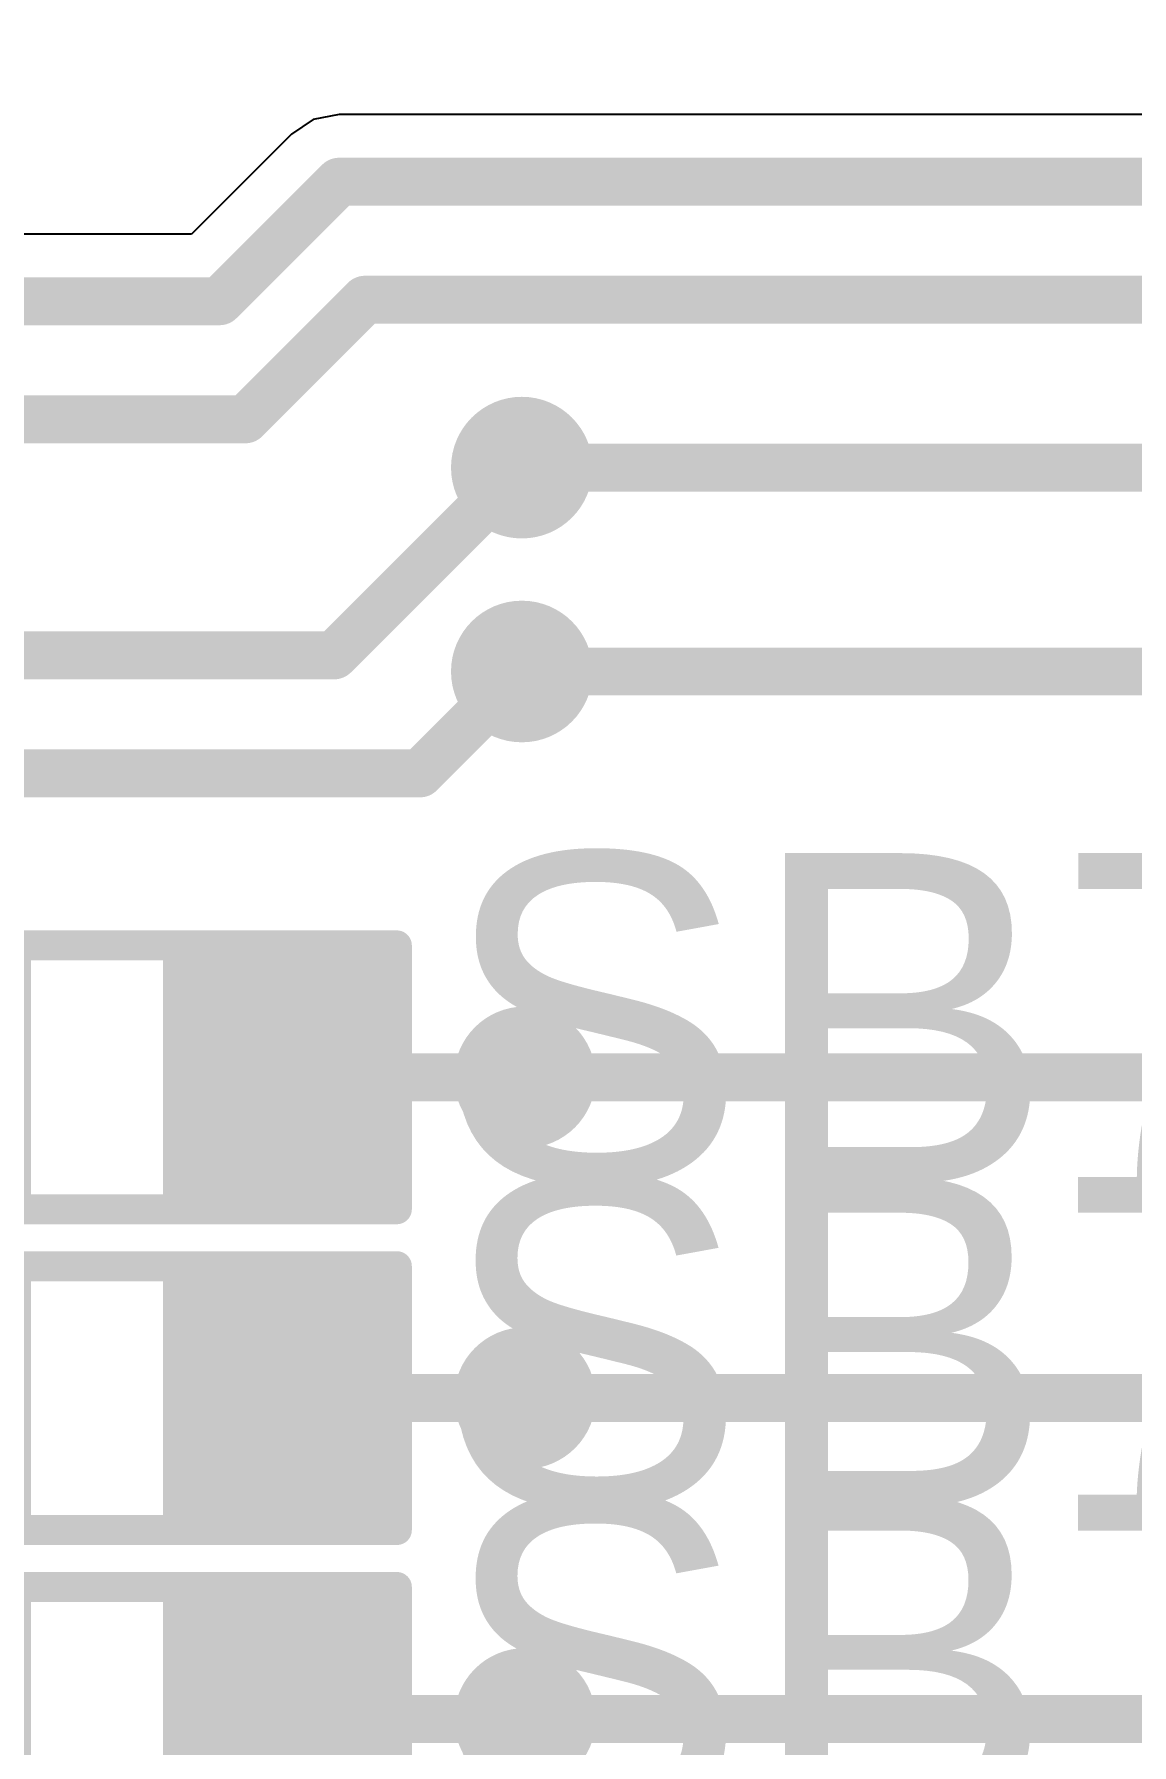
# Model space of a CAD drawing. Header units: millimetres. Extents: x -0.71 to 2.98, y -0.65 to 2.9.
# Drawn here: x 1.0078 to 1.1909, y -0.044 to 0.2413 of the extents above; entities that cross this region are included whole.
import ezdxf

# ---------------------------------------------------------------- set-up
doc = ezdxf.new("R2010")
doc.units = ezdxf.units.MM
doc.header["$MEASUREMENT"] = 0
for name, color, linetype in [('BottomLayer', 5, 'Continuous'), ('BottomSolder', 6, 'Continuous'), ('Mechanical2', 216, 'Continuous'), ('TopLayer', 1, 'Continuous'), ('TopOverlay', 2, 'Continuous'), ('TopPaste', 8, 'Continuous'), ('TopSolder', 216, 'Continuous'), ('ViaHoleLayer', 16, 'Continuous')]:
    doc.layers.add(name, color=color, linetype=linetype)
doc.styles.add('Arial', font='', dxfattribs={"height": 0.2})
doc.styles.get('Arial').set_extended_font_data('Arial')

# ---------------------------------------------------------------- blocks, each defined once
blk = doc.blocks.new('SOLDER_BRIDGE_72')
at = {"layer": 'TopLayer'}
for points in [[(-0.045, -0.0175), (-0.045, 0.0175), (-0.015, 0.0175), (-0.015, -0.0175)], [(0.015, -0.0175), (0.015, 0.0175), (0.045, 0.0175), (0.045, -0.0175)]]:
    blk.add_hatch(color=1, dxfattribs=at).paths.add_polyline_path(points)
at = {"layer": 'TopPaste'}
for points in [[(-0.045, -0.0175), (-0.045, 0.0175), (-0.015, 0.0175), (-0.015, -0.0175)], [(0.015, -0.0175), (0.015, 0.0175), (0.045, 0.0175), (0.045, -0.0175)]]:
    blk.add_hatch(color=8, dxfattribs=at).paths.add_polyline_path(points)
at = {"layer": 'TopSolder'}
for points in [[(-0.049, -0.0215), (-0.049, 0.0215), (-0.011, 0.0215), (-0.011, -0.0215)], [(0.011, -0.0215), (0.011, 0.0215), (0.049, 0.0215), (0.049, -0.0215)]]:
    blk.add_hatch(color=216, dxfattribs=at).paths.add_polyline_path(points)
at = {"layer": 'TopOverlay', "const_width": 0.005}
for points in [[(-0.05, 0.022), (-0.05, -0.022)], [(0.05, 0.022), (-0.05, 0.022)], [(0.05, 0.022), (0.05, -0.022)], [(0.05, -0.022), (-0.05, -0.022)]]:
    blk.add_lwpolyline(points, dxfattribs=at)
at = {"layer": 'TopOverlay', "const_width": 0.0025}
for points in [[(-0.05125, 0.022, 1), (-0.04875, 0.022, 1)], [(-0.05125, 0.022, 1), (-0.04875, 0.022, 1)], [(0.04875, 0.022, 1), (0.05125, 0.022, 1)], [(0.04875, 0.022, 1), (0.05125, 0.022, 1)], [(-0.05125, -0.022, 1), (-0.04875, -0.022, 1)], [(-0.05125, -0.022, 1), (-0.04875, -0.022, 1)], [(0.04875, -0.022, 1), (0.05125, -0.022, 1)], [(0.04875, -0.022, 1), (0.05125, -0.022, 1)]]:
    blk.add_lwpolyline(points, format="xyb", close=True, dxfattribs=at)
blk = doc.blocks.new('SOLDER_BRIDGE_73')
at = {"layer": 'TopLayer'}
for points in [[(-0.045, -0.0175), (-0.045, 0.0175), (-0.015, 0.0175), (-0.015, -0.0175)], [(0.015, -0.0175), (0.015, 0.0175), (0.045, 0.0175), (0.045, -0.0175)]]:
    blk.add_hatch(color=1, dxfattribs=at).paths.add_polyline_path(points)
at = {"layer": 'TopPaste'}
for points in [[(-0.045, -0.0175), (-0.045, 0.0175), (-0.015, 0.0175), (-0.015, -0.0175)], [(0.015, -0.0175), (0.015, 0.0175), (0.045, 0.0175), (0.045, -0.0175)]]:
    blk.add_hatch(color=8, dxfattribs=at).paths.add_polyline_path(points)
at = {"layer": 'TopSolder'}
for points in [[(-0.049, -0.0215), (-0.049, 0.0215), (-0.011, 0.0215), (-0.011, -0.0215)], [(0.011, -0.0215), (0.011, 0.0215), (0.049, 0.0215), (0.049, -0.0215)]]:
    blk.add_hatch(color=216, dxfattribs=at).paths.add_polyline_path(points)
at = {"layer": 'TopOverlay', "const_width": 0.005}
for points in [[(-0.05, 0.022), (-0.05, -0.022)], [(0.05, 0.022), (-0.05, 0.022)], [(0.05, 0.022), (0.05, -0.022)], [(0.05, -0.022), (-0.05, -0.022)]]:
    blk.add_lwpolyline(points, dxfattribs=at)
at = {"layer": 'TopOverlay', "const_width": 0.0025}
for points in [[(-0.05125, 0.022, 1), (-0.04875, 0.022, 1)], [(-0.05125, 0.022, 1), (-0.04875, 0.022, 1)], [(0.04875, 0.022, 1), (0.05125, 0.022, 1)], [(0.04875, 0.022, 1), (0.05125, 0.022, 1)], [(-0.05125, -0.022, 1), (-0.04875, -0.022, 1)], [(-0.05125, -0.022, 1), (-0.04875, -0.022, 1)], [(0.04875, -0.022, 1), (0.05125, -0.022, 1)], [(0.04875, -0.022, 1), (0.05125, -0.022, 1)]]:
    blk.add_lwpolyline(points, format="xyb", close=True, dxfattribs=at)
blk = doc.blocks.new('SOLDER_BRIDGE_75')
at = {"layer": 'TopLayer'}
for points in [[(-0.045, -0.0175), (-0.045, 0.0175), (-0.015, 0.0175), (-0.015, -0.0175)], [(0.015, -0.0175), (0.015, 0.0175), (0.045, 0.0175), (0.045, -0.0175)]]:
    blk.add_hatch(color=1, dxfattribs=at).paths.add_polyline_path(points)
at = {"layer": 'TopPaste'}
for points in [[(-0.045, -0.0175), (-0.045, 0.0175), (-0.015, 0.0175), (-0.015, -0.0175)], [(0.015, -0.0175), (0.015, 0.0175), (0.045, 0.0175), (0.045, -0.0175)]]:
    blk.add_hatch(color=8, dxfattribs=at).paths.add_polyline_path(points)
at = {"layer": 'TopSolder'}
for points in [[(-0.049, -0.0215), (-0.049, 0.0215), (-0.011, 0.0215), (-0.011, -0.0215)], [(0.011, -0.0215), (0.011, 0.0215), (0.049, 0.0215), (0.049, -0.0215)]]:
    blk.add_hatch(color=216, dxfattribs=at).paths.add_polyline_path(points)
at = {"layer": 'TopOverlay', "const_width": 0.005}
for points in [[(-0.05, -0.022), (-0.05, 0.022)], [(-0.05, 0.022), (0.05, 0.022)], [(0.05, -0.022), (0.05, 0.022)], [(-0.05, -0.022), (0.05, -0.022)]]:
    blk.add_lwpolyline(points, dxfattribs=at)
at = {"layer": 'TopOverlay', "const_width": 0.0025}
for points in [[(-0.05125, 0.022, 1), (-0.04875, 0.022, 1)], [(-0.05125, 0.022, 1), (-0.04875, 0.022, 1)], [(0.04875, 0.022, 1), (0.05125, 0.022, 1)], [(0.04875, 0.022, 1), (0.05125, 0.022, 1)], [(-0.05125, -0.022, 1), (-0.04875, -0.022, 1)], [(-0.05125, -0.022, 1), (-0.04875, -0.022, 1)], [(0.04875, -0.022, 1), (0.05125, -0.022, 1)], [(0.04875, -0.022, 1), (0.05125, -0.022, 1)]]:
    blk.add_lwpolyline(points, format="xyb", close=True, dxfattribs=at)

msp = doc.modelspace()

# ---------------------------------------------------------------- hatches: boundary and pattern name
at = {"layer": 'BottomLayer'}
h = msp.add_hatch(color=5, dxfattribs=at)
edge = h.paths.add_edge_path()
edge.add_arc((1.08916, 0.169), 0.01181, 0, 360)
h = msp.add_hatch(color=5, dxfattribs=at)
edge = h.paths.add_edge_path()
edge.add_arc((1.08916, 0.135), 0.01181, 0, 360)
h = msp.add_hatch(color=5, dxfattribs=at)
edge = h.paths.add_edge_path()
edge.add_arc((1.08968, 0.06732), 0.01181, 0, 360)
h = msp.add_hatch(color=5, dxfattribs=at)
edge = h.paths.add_edge_path()
edge.add_arc((1.08968, 0.01382), 0.01181, 0, 360)
h = msp.add_hatch(color=5, dxfattribs=at)
edge = h.paths.add_edge_path()
edge.add_arc((1.08968, -0.03968), 0.01181, 0, 360)
at = {"layer": 'BottomSolder'}
h = msp.add_hatch(color=6, dxfattribs=at)
edge = h.paths.add_edge_path()
edge.add_arc((1.08916, 0.169), 0.00791, 0, 360)
h = msp.add_hatch(color=6, dxfattribs=at)
edge = h.paths.add_edge_path()
edge.add_arc((1.08916, 0.135), 0.00791, 0, 360)
h = msp.add_hatch(color=6, dxfattribs=at)
edge = h.paths.add_edge_path()
edge.add_arc((1.08968, 0.06732), 0.00791, 0, 360)
h = msp.add_hatch(color=6, dxfattribs=at)
edge = h.paths.add_edge_path()
edge.add_arc((1.08968, 0.01382), 0.00791, 0, 360)
h = msp.add_hatch(color=6, dxfattribs=at)
edge = h.paths.add_edge_path()
edge.add_arc((1.08968, -0.03968), 0.00791, 0, 360)
at = {"layer": 'TopLayer'}
h = msp.add_hatch(color=1, dxfattribs=at)
edge = h.paths.add_edge_path()
edge.add_arc((1.08916, 0.169), 0.01181, 0, 360)
h = msp.add_hatch(color=1, dxfattribs=at)
edge = h.paths.add_edge_path()
edge.add_arc((1.08916, 0.135), 0.01181, 0, 360)
h = msp.add_hatch(color=1, dxfattribs=at)
edge = h.paths.add_edge_path()
edge.add_arc((1.08968, 0.06732), 0.01181, 0, 360)
h = msp.add_hatch(color=1, dxfattribs=at)
edge = h.paths.add_edge_path()
edge.add_arc((1.08968, 0.01382), 0.01181, 0, 360)
h = msp.add_hatch(color=1, dxfattribs=at)
edge = h.paths.add_edge_path()
edge.add_arc((1.08968, -0.03968), 0.01181, 0, 360)
at = {"layer": 'TopSolder'}
h = msp.add_hatch(color=216, dxfattribs=at)
edge = h.paths.add_edge_path()
edge.add_arc((1.08916, 0.169), 0.00791, 0, 360)
h = msp.add_hatch(color=216, dxfattribs=at)
edge = h.paths.add_edge_path()
edge.add_arc((1.08916, 0.135), 0.00791, 0, 360)
h = msp.add_hatch(color=216, dxfattribs=at)
edge = h.paths.add_edge_path()
edge.add_arc((1.08968, 0.06732), 0.00791, 0, 360)
h = msp.add_hatch(color=216, dxfattribs=at)
edge = h.paths.add_edge_path()
edge.add_arc((1.08968, 0.01382), 0.00791, 0, 360)
h = msp.add_hatch(color=216, dxfattribs=at)
edge = h.paths.add_edge_path()
edge.add_arc((1.08968, -0.03968), 0.00791, 0, 360)
at = {"layer": 'ViaHoleLayer'}
h = msp.add_hatch(color=16, dxfattribs=at)
edge = h.paths.add_edge_path()
edge.add_arc((1.08916, 0.169), 0.00591, 0, 360)
h = msp.add_hatch(color=16, dxfattribs=at)
edge = h.paths.add_edge_path()
edge.add_arc((1.08916, 0.135), 0.00591, 0, 360)
h = msp.add_hatch(color=16, dxfattribs=at)
edge = h.paths.add_edge_path()
edge.add_arc((1.08968, 0.06732), 0.00591, 0, 360)
h = msp.add_hatch(color=16, dxfattribs=at)
edge = h.paths.add_edge_path()
edge.add_arc((1.08968, 0.01382), 0.00591, 0, 360)
h = msp.add_hatch(color=16, dxfattribs=at)
edge = h.paths.add_edge_path()
edge.add_arc((1.08968, -0.03968), 0.00591, 0, 360)

# ---------------------------------------------------------------- linework, layer by layer
at = {"layer": 'BottomLayer', "const_width": 0.008}
for points in [[(1.08916, 0.169), (1.405, 0.169)], [(1.08916, 0.135), (1.393, 0.135)], [(1.08968, 0.06732), (1.35432, 0.06732)], [(1.08968, 0.01382), (1.32682, 0.01382)], [(1.08968, -0.03968), (1.30001, -0.03968)]]:
    msp.add_lwpolyline(points, dxfattribs=at)
at = {"layer": 'BottomLayer', "const_width": 0.004}
for points in [[(1.08716, 0.169, 1), (1.09116, 0.169, 1)], [(1.08716, 0.135, 1), (1.09116, 0.135, 1)], [(1.08768, 0.06732, 1), (1.09168, 0.06732, 1)], [(1.08768, 0.01382, 1), (1.09168, 0.01382, 1)], [(1.08768, -0.03968, 1), (1.09168, -0.03968, 1)]]:
    msp.add_lwpolyline(points, format="xyb", close=True, dxfattribs=at)
at = {"layer": 'Mechanical2', "const_width": 0.01}
msp.add_lwpolyline([(2.97335, 1.12706, 1), (-0.56996, 1.12706, 1)], format="xyb", close=True, dxfattribs=at)
at = {"layer": 'TopLayer'}
for p, q in [((1.05439, 0.22705), (1.05075, 0.22462)), ((1.05869, 0.2279), (1.05439, 0.22705)), ((1.22615, 0.2279), (1.05869, 0.2279)), ((1.05075, 0.22462), (1.0341, 0.20796)), ((1.05075, 0.22462), (1.05075, 0.22462)), ((1.0341, 0.20796), (0.91822, 0.20796))]:
    msp.add_line(p, q, dxfattribs=at)
at = {"layer": 'TopLayer', "const_width": 0.008}
for points in [[(1.03875, 0.19675), (1.05869, 0.21668)], [(1.05869, 0.21668), (1.22615, 0.21668)], [(0.88169, 0.19675), (1.03875, 0.19675)], [(1.04306, 0.17706), (1.063, 0.197)], [(1.063, 0.197), (1.218, 0.197)], [(0.88169, 0.17706), (1.04306, 0.17706)], [(1.05785, 0.13769), (1.08916, 0.169)], [(0.88169, 0.13769), (1.05785, 0.13769)], [(1.07217, 0.11801), (1.08916, 0.135)], [(0.88169, 0.11801), (1.07217, 0.11801)], [(1.04832, 0.06732), (1.08968, 0.06732)], [(1.04832, 0.01382), (1.08968, 0.01382)], [(1.04832, -0.03968), (1.08968, -0.03968)]]:
    msp.add_lwpolyline(points, dxfattribs=at)
at = {"layer": 'TopLayer', "const_width": 0.004}
for points in [[(1.05669, 0.21668, 1), (1.06069, 0.21668, 1)], [(1.05669, 0.21668, 1), (1.06069, 0.21668, 1)], [(1.03675, 0.19675, 1), (1.04075, 0.19675, 1)], [(1.03675, 0.19675, 1), (1.04075, 0.19675, 1)], [(1.061, 0.197, 1), (1.065, 0.197, 1)], [(1.061, 0.197, 1), (1.065, 0.197, 1)], [(1.04106, 0.17706, 1), (1.04506, 0.17706, 1)], [(1.04106, 0.17706, 1), (1.04506, 0.17706, 1)], [(1.08716, 0.169, 1), (1.09116, 0.169, 1)], [(1.05585, 0.13769, 1), (1.05985, 0.13769, 1)], [(1.05585, 0.13769, 1), (1.05985, 0.13769, 1)], [(1.08716, 0.135, 1), (1.09116, 0.135, 1)], [(1.07017, 0.11801, 1), (1.07417, 0.11801, 1)], [(1.07017, 0.11801, 1), (1.07417, 0.11801, 1)], [(1.04632, 0.06732, 1), (1.05032, 0.06732, 1)], [(1.08768, 0.06732, 1), (1.09168, 0.06732, 1)], [(1.04632, 0.01382, 1), (1.05032, 0.01382, 1)], [(1.08768, 0.01382, 1), (1.09168, 0.01382, 1)], [(1.04632, -0.03968, 1), (1.05032, -0.03968, 1)], [(1.08768, -0.03968, 1), (1.09168, -0.03968, 1)]]:
    msp.add_lwpolyline(points, format="xyb", close=True, dxfattribs=at)

# ---------------------------------------------------------------- block references
msp.add_blockref('SOLDER_BRIDGE_75', (1.01832, 0.06732))
at = {"rotation": 180}
for name, p in [('SOLDER_BRIDGE_72', (1.01832, 0.01382)), ('SOLDER_BRIDGE_73', (1.01832, -0.03968))]:
    msp.add_blockref(name, p, dxfattribs=at)

# ---------------------------------------------------------------- texts
at = {"layer": 'TopOverlay', "style": 'Arial'}
for s, p in [('SB73', (1.07553, 0.04971)), ('SB76', (1.07549, -0.00429)), ('SB75', (1.07549, -0.05729))]:
    msp.add_text(s, height=0.055, dxfattribs=at).set_placement(p)

doc.saveas('drawing.dxf')
